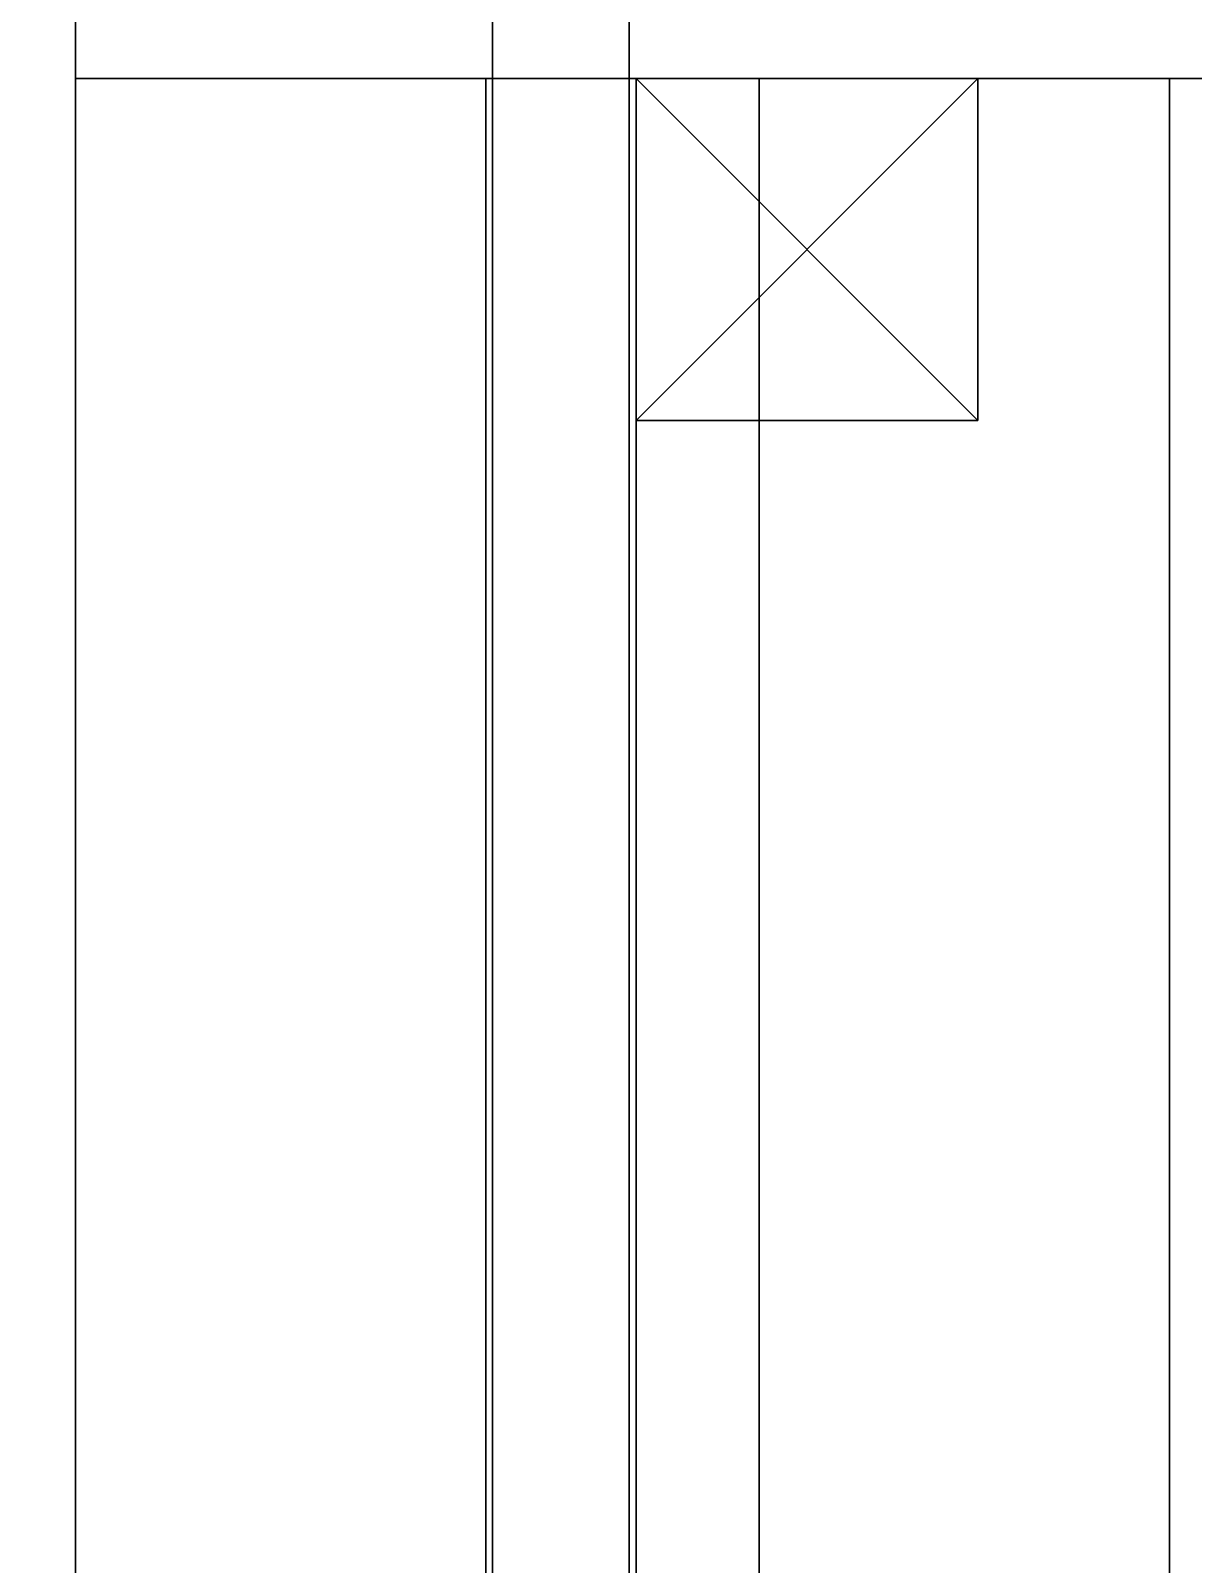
# Model space of a CAD drawing. Extents: x 0 to 4956, y -4930 to 0.
# Drawn here: x 118 to 169.1, y -2657.2 to -2589.9 of the extents above; entities that cross this region are included whole.
import ezdxf

# ---------------------------------------------------------------- set-up
doc = ezdxf.new("R2010")
doc.units = 0
for name, color, linetype in [('LAYER0', 7, 'CONTINUOUS'), ('LAYER144', 7, 'CONTINUOUS'), ('LAYER148', 7, 'CONTINUOUS'), ('LAYER156', 7, 'CONTINUOUS'), ('LAYER163', 7, 'CONTINUOUS'), ('LAYER167', 7, 'CONTINUOUS'), ('LAYER173', 7, 'CONTINUOUS'), ('LAYER216', 7, 'CONTINUOUS'), ('LAYER226', 253, 'CONTINUOUS'), ('LAYER227', 253, 'CONTINUOUS'), ('LAYER228', 253, 'CONTINUOUS'), ('LAYER229', 253, 'CONTINUOUS'), ('LAYER244', 7, 'CONTINUOUS'), ('LAYER254', 253, 'CONTINUOUS'), ('LAYER255', 253, 'CONTINUOUS'), ('LAYER256', 253, 'CONTINUOUS'), ('LAYER257', 253, 'CONTINUOUS')]:
    doc.layers.add(name, color=color, linetype=linetype)

msp = doc.modelspace()

# ---------------------------------------------------------------- linework, layer by layer
at = {"layer": 'LAYER0', "invisible_edges": 1}
for points in [[(4956, 0), (0, -4930), (0, 0), (4956, 0)], [(4956, -4930, 5), (0, 0, 5), (0, -4930, 5), (4956, -4930, 5)], [(0, 0, 5), (4956, -4930, 5), (4956, 0, 5), (0, 0, 5)], [(0, -4930), (4956, 0), (4956, -4930), (0, -4930)]]:
    msp.add_3dface(points, dxfattribs=at)
at = {"layer": 'LAYER144', "invisible_edges": 1}
for points in [[(120, -2592, 5), (670, -2574, 5), (670, -2592, 5), (120, -2592, 5)], [(670, -2574, 5), (120, -2592, 5), (120, -2574, 5), (670, -2574, 5)], [(120, -2574, 2545), (670, -2592, 2545), (670, -2574, 2545), (120, -2574, 2545)], [(670, -2592, 2545), (120, -2574, 2545), (120, -2592, 2545), (670, -2592, 2545)], [(120, -2592, 5), (120, -2574, 2545), (120, -2574, 5), (120, -2592, 5)], [(120, -2574, 2545), (120, -2592, 5), (120, -2592, 2545), (120, -2574, 2545)], [(670, -2592, 2545), (120, -2592, 5), (670, -2592, 5), (670, -2592, 2545)], [(120, -2592, 5), (670, -2592, 2545), (120, -2592, 2545), (120, -2592, 5)]]:
    msp.add_3dface(points, dxfattribs=at)
at = {"layer": 'LAYER148', "invisible_edges": 1}
for points in [[(120, -2592, 85), (670, -3372, 85), (120, -3372, 85), (120, -2592, 85)], [(670, -3372, 85), (120, -2592, 85), (670, -2592, 85), (670, -3372, 85)], [(120, -2592, 85), (670, -2592, 103), (670, -2592, 85), (120, -2592, 85)], [(670, -2592, 103), (120, -2592, 85), (120, -2592, 103), (670, -2592, 103)], [(120, -3372, 103), (120, -2592, 85), (120, -3372, 85), (120, -3372, 103)], [(120, -2592, 85), (120, -3372, 103), (120, -2592, 103), (120, -2592, 85)], [(670, -2592, 103), (120, -3372, 103), (670, -3372, 103), (670, -2592, 103)], [(120, -3372, 103), (670, -2592, 103), (120, -2592, 103), (120, -3372, 103)]]:
    msp.add_3dface(points, dxfattribs=at)
at = {"layer": 'LAYER156', "invisible_edges": 1}
for points in [[(150, -2592, 85), (150, -3372, 5), (150, -3372, 85), (150, -2592, 85)], [(150, -3372, 5), (150, -2592, 85), (150, -2592, 5), (150, -3372, 5)], [(168, -2592, 5), (150, -3372, 5), (150, -2592, 5), (168, -2592, 5)], [(150, -3372, 5), (168, -2592, 5), (168, -3372, 5), (150, -3372, 5)], [(150, -2592, 85), (168, -2592, 5), (150, -2592, 5), (150, -2592, 85)], [(168, -2592, 5), (150, -2592, 85), (168, -2592, 85), (168, -2592, 5)], [(168, -3372, 85), (150, -2592, 85), (150, -3372, 85), (168, -3372, 85)], [(150, -2592, 85), (168, -3372, 85), (168, -2592, 85), (150, -2592, 85)], [(168, -2592, 5), (168, -3372, 85), (168, -3372, 5), (168, -2592, 5)], [(168, -3372, 85), (168, -2592, 5), (168, -2592, 85), (168, -3372, 85)]]:
    msp.add_3dface(points, dxfattribs=at)
at = {"layer": 'LAYER163', "invisible_edges": 1}
for points in [[(120, -3372, 2544), (670, -2592, 2544), (120, -2592, 2544), (120, -3372, 2544)], [(670, -2592, 2544), (120, -3372, 2544), (670, -3372, 2544), (670, -2592, 2544)], [(120, -2592, 2526), (670, -2592, 2544), (670, -2592, 2526), (120, -2592, 2526)], [(670, -2592, 2544), (120, -2592, 2526), (120, -2592, 2544), (670, -2592, 2544)], [(120, -2592, 2526), (120, -3372, 2544), (120, -2592, 2544), (120, -2592, 2526)], [(120, -3372, 2544), (120, -2592, 2526), (120, -3372, 2526), (120, -3372, 2544)], [(670, -3372, 2526), (120, -2592, 2526), (670, -2592, 2526), (670, -3372, 2526)], [(120, -2592, 2526), (670, -3372, 2526), (120, -3372, 2526), (120, -2592, 2526)]]:
    msp.add_3dface(points, dxfattribs=at)
at = {"layer": 'LAYER167', "invisible_edges": 1}
for points in [[(120, -2592, 1374.5), (120, -3372, 1254.5), (120, -3372, 1374.5), (120, -2592, 1374.5)], [(120, -3372, 1254.5), (120, -2592, 1374.5), (120, -2592, 1254.5), (120, -3372, 1254.5)], [(138, -2592, 1254.5), (120, -3372, 1254.5), (120, -2592, 1254.5), (138, -2592, 1254.5)], [(120, -3372, 1254.5), (138, -2592, 1254.5), (138, -3372, 1254.5), (120, -3372, 1254.5)], [(120, -2592, 1374.5), (138, -2592, 1254.5), (120, -2592, 1254.5), (120, -2592, 1374.5)], [(138, -2592, 1254.5), (120, -2592, 1374.5), (138, -2592, 1374.5), (138, -2592, 1254.5)], [(138, -3372, 1374.5), (120, -2592, 1374.5), (120, -3372, 1374.5), (138, -3372, 1374.5)], [(120, -2592, 1374.5), (138, -3372, 1374.5), (138, -2592, 1374.5), (120, -2592, 1374.5)], [(138, -2592, 1254.5), (138, -3372, 1374.5), (138, -3372, 1254.5), (138, -2592, 1254.5)], [(138, -3372, 1374.5), (138, -2592, 1254.5), (138, -2592, 1374.5), (138, -3372, 1374.5)]]:
    msp.add_3dface(points, dxfattribs=at)
at = {"layer": 'LAYER173', "invisible_edges": 1}
for points in [[(138.3, -2588, 99), (144.3, -3376, 99), (138.3, -3376, 99), (138.3, -2588, 99)], [(144.3, -3376, 99), (138.3, -2588, 99), (144.3, -2588, 99), (144.3, -3376, 99)], [(144.3, -2588, 2530), (138.3, -3376, 2530), (144.3, -3376, 2530), (144.3, -2588, 2530)], [(138.3, -3376, 2530), (144.3, -2588, 2530), (138.3, -2588, 2530), (138.3, -3376, 2530)], [(138.3, -3376, 2530), (138.3, -2588, 99), (138.3, -3376, 99), (138.3, -3376, 2530)], [(138.3, -2588, 99), (138.3, -3376, 2530), (138.3, -2588, 2530), (138.3, -2588, 99)], [(144.3, -2588, 2530), (144.3, -3376, 99), (144.3, -2588, 99), (144.3, -2588, 2530)], [(144.3, -3376, 99), (144.3, -2588, 2530), (144.3, -3376, 2530), (144.3, -3376, 99)]]:
    msp.add_3dface(points, dxfattribs=at)
at = {"layer": 'LAYER216', "invisible_edges": 1}
for points in [[(144.6, -3372, 1989), (610, -2592, 1989), (144.6, -2592, 1989), (144.6, -3372, 1989)], [(610, -2592, 1989), (144.6, -3372, 1989), (610, -3372, 1989), (610, -2592, 1989)], [(144.6, -2592, 1971), (610, -2592, 1989), (610, -2592, 1971), (144.6, -2592, 1971)], [(610, -2592, 1989), (144.6, -2592, 1971), (144.6, -2592, 1989), (610, -2592, 1989)], [(144.6, -2592, 1971), (144.6, -3372, 1989), (144.6, -2592, 1989), (144.6, -2592, 1971)], [(144.6, -3372, 1989), (144.6, -2592, 1971), (144.6, -3372, 1971), (144.6, -3372, 1989)], [(610, -3372, 1971), (144.6, -2592, 1971), (610, -2592, 1971), (610, -3372, 1971)], [(144.6, -2592, 1971), (610, -3372, 1971), (144.6, -3372, 1971), (144.6, -2592, 1971)]]:
    msp.add_3dface(points, dxfattribs=at)
at = {"layer": 'LAYER226'}
for points in [[(159.6, -2592, 1989), (159.6, -2592, 1974), (144.6, -2592, 1989), (159.6, -2592, 1989)], [(144.6, -2592, 1989), (159.6, -2592, 1974), (144.6, -2592, 1974), (144.6, -2592, 1989)], [(144.6, -2592, 1989), (144.6, -2592, 1974), (144.6, -2607, 1989), (144.6, -2592, 1989)], [(144.6, -2607, 1989), (144.6, -2592, 1974), (144.6, -2607, 1974), (144.6, -2607, 1989)], [(159.6, -2592, 1989), (144.6, -2592, 1989), (159.6, -2607, 1989), (159.6, -2592, 1989)], [(159.6, -2607, 1989), (144.6, -2592, 1989), (144.6, -2607, 1989), (159.6, -2607, 1989)], [(159.6, -2607, 1974), (144.6, -2607, 1974), (159.6, -2592, 1974), (159.6, -2607, 1974)], [(159.6, -2592, 1974), (144.6, -2607, 1974), (144.6, -2592, 1974), (159.6, -2592, 1974)], [(159.6, -2607, 1989), (159.6, -2607, 1974), (159.6, -2592, 1989), (159.6, -2607, 1989)], [(159.6, -2592, 1989), (159.6, -2607, 1974), (159.6, -2592, 1974), (159.6, -2592, 1989)], [(159.6, -2607, 1989), (144.6, -2607, 1989), (159.6, -2607, 1974), (159.6, -2607, 1989)], [(159.6, -2607, 1974), (144.6, -2607, 1989), (144.6, -2607, 1974), (159.6, -2607, 1974)]]:
    msp.add_3dface(points, dxfattribs=at)
at = {"layer": 'LAYER227'}
for points in [[(159.6, -2592, 1989), (159.6, -2592, 1974), (144.6, -2592, 1989), (159.6, -2592, 1989)], [(144.6, -2592, 1989), (159.6, -2592, 1974), (144.6, -2592, 1974), (144.6, -2592, 1989)], [(144.6, -2592, 1989), (144.6, -2592, 1974), (144.6, -2607, 1989), (144.6, -2592, 1989)], [(144.6, -2607, 1989), (144.6, -2592, 1974), (144.6, -2607, 1974), (144.6, -2607, 1989)], [(159.6, -2592, 1989), (144.6, -2592, 1989), (159.6, -2607, 1989), (159.6, -2592, 1989)], [(159.6, -2607, 1989), (144.6, -2592, 1989), (144.6, -2607, 1989), (159.6, -2607, 1989)], [(159.6, -2607, 1974), (144.6, -2607, 1974), (159.6, -2592, 1974), (159.6, -2607, 1974)], [(159.6, -2592, 1974), (144.6, -2607, 1974), (144.6, -2592, 1974), (159.6, -2592, 1974)], [(159.6, -2607, 1989), (159.6, -2607, 1974), (159.6, -2592, 1989), (159.6, -2607, 1989)], [(159.6, -2592, 1989), (159.6, -2607, 1974), (159.6, -2592, 1974), (159.6, -2592, 1989)], [(159.6, -2607, 1989), (144.6, -2607, 1989), (159.6, -2607, 1974), (159.6, -2607, 1989)], [(159.6, -2607, 1974), (144.6, -2607, 1989), (144.6, -2607, 1974), (159.6, -2607, 1974)]]:
    msp.add_3dface(points, dxfattribs=at)
at = {"layer": 'LAYER228'}
for points in [[(159.6, -2592, 1989), (159.6, -2592, 1974), (144.6, -2592, 1989), (159.6, -2592, 1989)], [(144.6, -2592, 1989), (159.6, -2592, 1974), (144.6, -2592, 1974), (144.6, -2592, 1989)], [(144.6, -2592, 1989), (144.6, -2592, 1974), (144.6, -2607, 1989), (144.6, -2592, 1989)], [(144.6, -2607, 1989), (144.6, -2592, 1974), (144.6, -2607, 1974), (144.6, -2607, 1989)], [(159.6, -2592, 1989), (144.6, -2592, 1989), (159.6, -2607, 1989), (159.6, -2592, 1989)], [(159.6, -2607, 1989), (144.6, -2592, 1989), (144.6, -2607, 1989), (159.6, -2607, 1989)], [(159.6, -2607, 1974), (144.6, -2607, 1974), (159.6, -2592, 1974), (159.6, -2607, 1974)], [(159.6, -2592, 1974), (144.6, -2607, 1974), (144.6, -2592, 1974), (159.6, -2592, 1974)], [(159.6, -2607, 1989), (159.6, -2607, 1974), (159.6, -2592, 1989), (159.6, -2607, 1989)], [(159.6, -2592, 1989), (159.6, -2607, 1974), (159.6, -2592, 1974), (159.6, -2592, 1989)], [(159.6, -2607, 1989), (144.6, -2607, 1989), (159.6, -2607, 1974), (159.6, -2607, 1989)], [(159.6, -2607, 1974), (144.6, -2607, 1989), (144.6, -2607, 1974), (159.6, -2607, 1974)]]:
    msp.add_3dface(points, dxfattribs=at)
at = {"layer": 'LAYER229'}
for points in [[(159.6, -2592, 1989), (159.6, -2592, 1974), (144.6, -2592, 1989), (159.6, -2592, 1989)], [(144.6, -2592, 1989), (159.6, -2592, 1974), (144.6, -2592, 1974), (144.6, -2592, 1989)], [(144.6, -2592, 1989), (144.6, -2592, 1974), (144.6, -2607, 1989), (144.6, -2592, 1989)], [(144.6, -2607, 1989), (144.6, -2592, 1974), (144.6, -2607, 1974), (144.6, -2607, 1989)], [(159.6, -2592, 1989), (144.6, -2592, 1989), (159.6, -2607, 1989), (159.6, -2592, 1989)], [(159.6, -2607, 1989), (144.6, -2592, 1989), (144.6, -2607, 1989), (159.6, -2607, 1989)], [(159.6, -2607, 1974), (144.6, -2607, 1974), (159.6, -2592, 1974), (159.6, -2607, 1974)], [(159.6, -2592, 1974), (144.6, -2607, 1974), (144.6, -2592, 1974), (159.6, -2592, 1974)], [(159.6, -2607, 1989), (159.6, -2607, 1974), (159.6, -2592, 1989), (159.6, -2607, 1989)], [(159.6, -2592, 1989), (159.6, -2607, 1974), (159.6, -2592, 1974), (159.6, -2592, 1989)], [(159.6, -2607, 1989), (144.6, -2607, 1989), (159.6, -2607, 1974), (159.6, -2607, 1989)], [(159.6, -2607, 1974), (144.6, -2607, 1989), (144.6, -2607, 1974), (159.6, -2607, 1974)]]:
    msp.add_3dface(points, dxfattribs=at)
at = {"layer": 'LAYER244', "invisible_edges": 1}
for points in [[(144.6, -3372, 871), (610, -2592, 871), (144.6, -2592, 871), (144.6, -3372, 871)], [(610, -2592, 871), (144.6, -3372, 871), (610, -3372, 871), (610, -2592, 871)], [(144.6, -2592, 853), (610, -2592, 871), (610, -2592, 853), (144.6, -2592, 853)], [(610, -2592, 871), (144.6, -2592, 853), (144.6, -2592, 871), (610, -2592, 871)], [(144.6, -2592, 853), (144.6, -3372, 871), (144.6, -2592, 871), (144.6, -2592, 853)], [(144.6, -3372, 871), (144.6, -2592, 853), (144.6, -3372, 853), (144.6, -3372, 871)], [(610, -3372, 853), (144.6, -2592, 853), (610, -2592, 853), (610, -3372, 853)], [(144.6, -2592, 853), (610, -3372, 853), (144.6, -3372, 853), (144.6, -2592, 853)]]:
    msp.add_3dface(points, dxfattribs=at)
at = {"layer": 'LAYER254'}
for points in [[(159.6, -2592, 871), (159.6, -2592, 856), (144.6, -2592, 871), (159.6, -2592, 871)], [(144.6, -2592, 871), (159.6, -2592, 856), (144.6, -2592, 856), (144.6, -2592, 871)], [(144.6, -2592, 871), (144.6, -2592, 856), (144.6, -2607, 871), (144.6, -2592, 871)], [(144.6, -2607, 871), (144.6, -2592, 856), (144.6, -2607, 856), (144.6, -2607, 871)], [(159.6, -2592, 871), (144.6, -2592, 871), (159.6, -2607, 871), (159.6, -2592, 871)], [(159.6, -2607, 871), (144.6, -2592, 871), (144.6, -2607, 871), (159.6, -2607, 871)], [(159.6, -2607, 856), (144.6, -2607, 856), (159.6, -2592, 856), (159.6, -2607, 856)], [(159.6, -2592, 856), (144.6, -2607, 856), (144.6, -2592, 856), (159.6, -2592, 856)], [(159.6, -2607, 871), (159.6, -2607, 856), (159.6, -2592, 871), (159.6, -2607, 871)], [(159.6, -2592, 871), (159.6, -2607, 856), (159.6, -2592, 856), (159.6, -2592, 871)], [(159.6, -2607, 871), (144.6, -2607, 871), (159.6, -2607, 856), (159.6, -2607, 871)], [(159.6, -2607, 856), (144.6, -2607, 871), (144.6, -2607, 856), (159.6, -2607, 856)]]:
    msp.add_3dface(points, dxfattribs=at)
at = {"layer": 'LAYER255'}
for points in [[(159.6, -2592, 871), (159.6, -2592, 856), (144.6, -2592, 871), (159.6, -2592, 871)], [(144.6, -2592, 871), (159.6, -2592, 856), (144.6, -2592, 856), (144.6, -2592, 871)], [(144.6, -2592, 871), (144.6, -2592, 856), (144.6, -2607, 871), (144.6, -2592, 871)], [(144.6, -2607, 871), (144.6, -2592, 856), (144.6, -2607, 856), (144.6, -2607, 871)], [(159.6, -2592, 871), (144.6, -2592, 871), (159.6, -2607, 871), (159.6, -2592, 871)], [(159.6, -2607, 871), (144.6, -2592, 871), (144.6, -2607, 871), (159.6, -2607, 871)], [(159.6, -2607, 856), (144.6, -2607, 856), (159.6, -2592, 856), (159.6, -2607, 856)], [(159.6, -2592, 856), (144.6, -2607, 856), (144.6, -2592, 856), (159.6, -2592, 856)], [(159.6, -2607, 871), (159.6, -2607, 856), (159.6, -2592, 871), (159.6, -2607, 871)], [(159.6, -2592, 871), (159.6, -2607, 856), (159.6, -2592, 856), (159.6, -2592, 871)], [(159.6, -2607, 871), (144.6, -2607, 871), (159.6, -2607, 856), (159.6, -2607, 871)], [(159.6, -2607, 856), (144.6, -2607, 871), (144.6, -2607, 856), (159.6, -2607, 856)]]:
    msp.add_3dface(points, dxfattribs=at)
at = {"layer": 'LAYER256'}
for points in [[(159.6, -2592, 871), (159.6, -2592, 856), (144.6, -2592, 871), (159.6, -2592, 871)], [(144.6, -2592, 871), (159.6, -2592, 856), (144.6, -2592, 856), (144.6, -2592, 871)], [(144.6, -2592, 871), (144.6, -2592, 856), (144.6, -2607, 871), (144.6, -2592, 871)], [(144.6, -2607, 871), (144.6, -2592, 856), (144.6, -2607, 856), (144.6, -2607, 871)], [(159.6, -2592, 871), (144.6, -2592, 871), (159.6, -2607, 871), (159.6, -2592, 871)], [(159.6, -2607, 871), (144.6, -2592, 871), (144.6, -2607, 871), (159.6, -2607, 871)], [(159.6, -2607, 856), (144.6, -2607, 856), (159.6, -2592, 856), (159.6, -2607, 856)], [(159.6, -2592, 856), (144.6, -2607, 856), (144.6, -2592, 856), (159.6, -2592, 856)], [(159.6, -2607, 871), (159.6, -2607, 856), (159.6, -2592, 871), (159.6, -2607, 871)], [(159.6, -2592, 871), (159.6, -2607, 856), (159.6, -2592, 856), (159.6, -2592, 871)], [(159.6, -2607, 871), (144.6, -2607, 871), (159.6, -2607, 856), (159.6, -2607, 871)], [(159.6, -2607, 856), (144.6, -2607, 871), (144.6, -2607, 856), (159.6, -2607, 856)]]:
    msp.add_3dface(points, dxfattribs=at)
at = {"layer": 'LAYER257'}
for points in [[(159.6, -2592, 871), (159.6, -2592, 856), (144.6, -2592, 871), (159.6, -2592, 871)], [(144.6, -2592, 871), (159.6, -2592, 856), (144.6, -2592, 856), (144.6, -2592, 871)], [(144.6, -2592, 871), (144.6, -2592, 856), (144.6, -2607, 871), (144.6, -2592, 871)], [(144.6, -2607, 871), (144.6, -2592, 856), (144.6, -2607, 856), (144.6, -2607, 871)], [(159.6, -2592, 871), (144.6, -2592, 871), (159.6, -2607, 871), (159.6, -2592, 871)], [(159.6, -2607, 871), (144.6, -2592, 871), (144.6, -2607, 871), (159.6, -2607, 871)], [(159.6, -2607, 856), (144.6, -2607, 856), (159.6, -2592, 856), (159.6, -2607, 856)], [(159.6, -2592, 856), (144.6, -2607, 856), (144.6, -2592, 856), (159.6, -2592, 856)], [(159.6, -2607, 871), (159.6, -2607, 856), (159.6, -2592, 871), (159.6, -2607, 871)], [(159.6, -2592, 871), (159.6, -2607, 856), (159.6, -2592, 856), (159.6, -2592, 871)], [(159.6, -2607, 871), (144.6, -2607, 871), (159.6, -2607, 856), (159.6, -2607, 871)], [(159.6, -2607, 856), (144.6, -2607, 871), (144.6, -2607, 856), (159.6, -2607, 856)]]:
    msp.add_3dface(points, dxfattribs=at)

doc.saveas('drawing.dxf')
